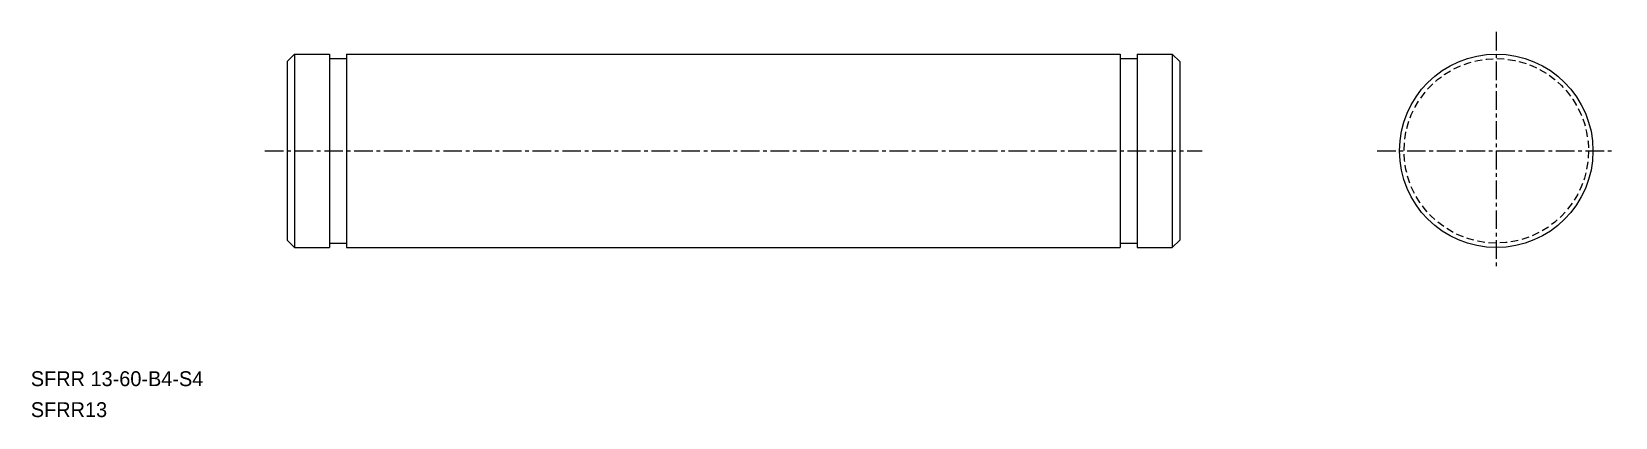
# Model space of a CAD drawing. Extents: x 32 to 138, y -16 to 10.
import ezdxf

# ---------------------------------------------------------------- set-up
doc = ezdxf.new("R2010")
doc.units = 0
doc.linetypes.add('CENTER', pattern=[2, 1.25, -0.25, 0.25, -0.25])
doc.linetypes.add('DASHED', pattern=[0.75, 0.5, -0.25])
doc.layers.get('0').update_dxf_attribs({"linetype": 'CONTINUOUS'})
doc.layers.add('CENTER', color=1, linetype='CENTER')

msp = doc.modelspace()

# ---------------------------------------------------------------- linework, layer by layer
at = {"color": 7, "linetype": 'CONTINUOUS'}
for p, q in [((49.48, 8.76), (48.98, 8.26)), ((49.48, 8.76), (51.83, 8.76)), ((49.48, 8.76), (49.48, -4.24)), ((51.83, 8.76), (51.83, -4.24)), ((52.98, 8.76), (52.98, -4.24)), ((52.98, 8.76), (104.98, 8.76)), ((104.98, 8.76), (104.98, -4.24)), ((106.13, 8.76), (108.48, 8.76)), ((106.13, 8.76), (106.13, -4.24)), ((108.48, 8.76), (108.98, 8.26)), ((108.48, 8.76), (108.48, -4.24)), ((48.98, 8.26), (48.98, -3.74)), ((51.83, 8.46), (52.98, 8.46)), ((104.98, 8.46), (106.13, 8.46)), ((108.98, 8.26), (108.98, -3.74)), ((49.48, -4.24), (48.98, -3.74)), ((49.48, -4.24), (51.83, -4.24)), ((51.83, -3.94), (52.98, -3.94)), ((52.98, -4.24), (104.98, -4.24)), ((104.98, -3.94), (106.13, -3.94)), ((106.13, -4.24), (108.48, -4.24)), ((108.48, -4.24), (108.98, -3.74))]:
    msp.add_line(p, q, dxfattribs=at)
for p, q in [((108.98, 5.01), (108.98, 5.01)), ((108.98, 2.26), (108.98, 2.26))]:
    msp.add_line(p, q)
msp.add_circle((130.26, 2.26), 6.5, dxfattribs=at)
at = {"color": 3, "linetype": 'DASHED'}
msp.add_circle((130.26, 2.26), 6.2, dxfattribs=at)
at = {"layer": 'CENTER', "color": 1, "linetype": 'CENTER'}
for p, q in [((130.26, 10.26), (130.26, -5.74)), ((47.48, 2.26), (110.48, 2.26)), ((122.26, 2.26), (138.26, 2.26))]:
    msp.add_line(p, q, dxfattribs=at)

# ---------------------------------------------------------------- texts
at = {"color": 7, "linetype": 'CONTINUOUS'}
for s, p in [('SFRR 13-60-B4-S4', (31.75, -13.55)), ('SFRR13', (31.75, -15.63))]:
    msp.add_text(s, height=1, dxfattribs=at).set_placement(p)

doc.saveas('drawing.dxf')
